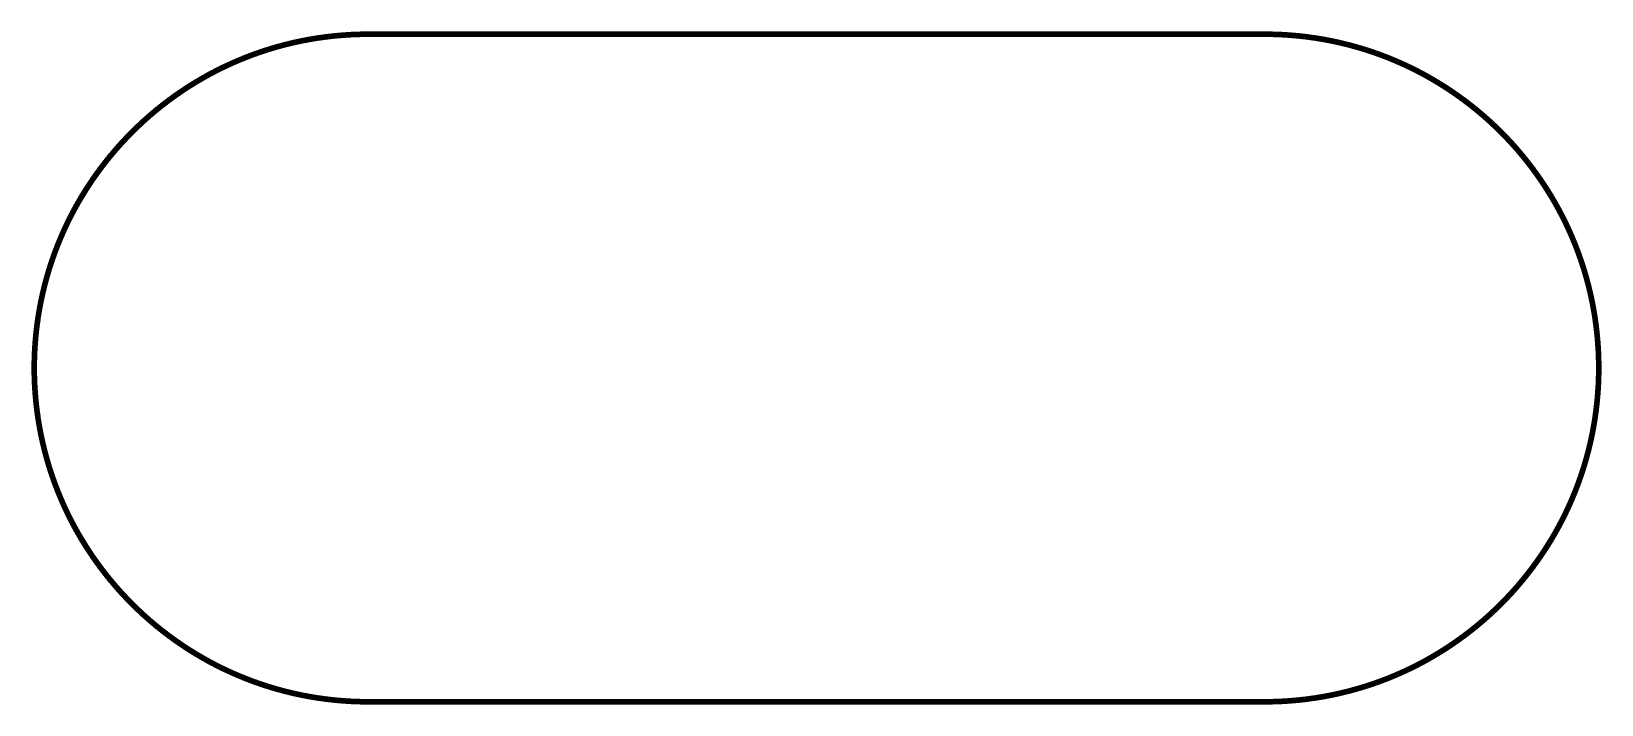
# Model space of a CAD drawing. Extents: x 0.05 to 2.82, y 0.05 to 1.23.
import ezdxf

# ---------------------------------------------------------------- set-up
doc = ezdxf.new("R2010")
doc.units = 0
doc.header["$LTSCALE"] = 0.166667
doc.layers.add('FOREGROUND', color=7, linetype='CONTINUOUS')

msp = doc.modelspace()

# ---------------------------------------------------------------- linework, layer by layer
at = {"layer": 'FOREGROUND', "linetype": 'CONTINUOUS', "const_width": 0.01}
msp.add_lwpolyline([(2.225, 0.05), (2.240228, 0.050204), (2.255361, 0.050791), (2.270393, 0.051754), (2.285321, 0.053089), (2.30014, 0.054792), (2.314845, 0.056858), (2.329431, 0.059283), (2.343895, 0.062061), (2.358231, 0.065189), (2.372434, 0.068661), (2.386501, 0.072474), (2.400426, 0.076622), (2.414205, 0.0811), (2.427833, 0.085905), (2.441305, 0.091031), (2.454618, 0.096475), (2.467766, 0.10223), (2.480745, 0.108294), (2.49355, 0.11466), (2.506177, 0.121325), (2.51862, 0.128284), (2.530876, 0.135532), (2.54294, 0.143064), (2.554806, 0.150877), (2.566471, 0.158965), (2.57793, 0.167324), (2.589178, 0.175949), (2.600211, 0.184835), (2.611024, 0.193979), (2.621612, 0.203374), (2.631971, 0.213018), (2.642096, 0.222904), (2.651982, 0.233029), (2.661626, 0.243388), (2.671021, 0.253976), (2.680165, 0.264789), (2.689051, 0.275822), (2.697676, 0.28707), (2.706035, 0.298529), (2.714123, 0.310194), (2.721936, 0.32206), (2.729468, 0.334124), (2.736716, 0.34638), (2.743675, 0.358823), (2.75034, 0.37145), (2.756706, 0.384255), (2.76277, 0.397234), (2.768525, 0.410382), (2.773969, 0.423695), (2.779095, 0.437167), (2.7839, 0.450795), (2.788378, 0.464574), (2.792526, 0.478499), (2.796339, 0.492566), (2.799811, 0.506769), (2.802939, 0.521105), (2.805717, 0.535569), (2.808142, 0.550155), (2.810208, 0.56486), (2.811911, 0.579679), (2.813246, 0.594607), (2.814209, 0.609639), (2.814796, 0.624772), (2.815, 0.64), (2.815, 0.64), (2.814795, 0.65523), (2.814209, 0.670365), (2.813246, 0.685399), (2.81191, 0.700329), (2.810207, 0.71515), (2.80814, 0.729856), (2.805715, 0.744445), (2.802936, 0.75891), (2.799807, 0.773247), (2.796334, 0.787452), (2.792521, 0.80152), (2.788372, 0.815447), (2.783892, 0.829227), (2.779086, 0.842857), (2.773959, 0.856331), (2.768514, 0.869645), (2.762757, 0.882794), (2.756693, 0.895774), (2.750325, 0.90858), (2.743658, 0.921208), (2.736698, 0.933652), (2.729449, 0.945909), (2.721914, 0.957973), (2.7141, 0.969841), (2.70601, 0.981507), (2.697649, 0.992966), (2.689023, 1.004215), (2.680134, 1.015248), (2.670989, 1.026061), (2.661591, 1.03665), (2.651946, 1.047009), (2.642057, 1.057134), (2.63193, 1.067021), (2.621569, 1.076665), (2.610979, 1.08606), (2.600164, 1.095204), (2.589129, 1.10409), (2.577879, 1.112715), (2.566417, 1.121073), (2.55475, 1.129161), (2.542881, 1.136973), (2.530816, 1.144505), (2.518557, 1.151753), (2.506112, 1.158711), (2.493483, 1.165375), (2.480675, 1.17174), (2.467694, 1.177802), (2.454544, 1.183557), (2.441229, 1.188999), (2.427754, 1.194124), (2.414123, 1.198927), (2.400342, 1.203404), (2.386415, 1.207551), (2.372346, 1.211361), (2.358141, 1.214832), (2.343803, 1.217958), (2.329337, 1.220734), (2.314748, 1.223157), (2.300041, 1.225221), (2.28522, 1.226922), (2.27029, 1.228254), (2.255255, 1.229215), (2.240121, 1.229798), (2.224891, 1.23), (0.639891, 1.23), (0.624665, 1.229793), (0.609534, 1.229204), (0.594504, 1.228238), (0.579578, 1.226901), (0.564761, 1.225195), (0.550058, 1.223127), (0.535474, 1.2207), (0.521013, 1.21792), (0.506679, 1.21479), (0.492478, 1.211316), (0.478414, 1.207502), (0.464491, 1.203352), (0.450714, 1.198872), (0.437089, 1.194066), (0.423618, 1.188938), (0.410308, 1.183494), (0.397162, 1.177737), (0.384185, 1.171673), (0.371383, 1.165306), (0.358758, 1.15864), (0.346317, 1.15168), (0.334063, 1.144432), (0.322002, 1.136899), (0.310138, 1.129085), (0.298475, 1.120997), (0.287018, 1.112638), (0.275772, 1.104013), (0.264742, 1.095126), (0.253931, 1.085983), (0.243345, 1.076587), (0.232989, 1.066943), (0.222866, 1.057057), (0.212981, 1.046932), (0.20334, 1.036574), (0.193946, 1.025986), (0.184804, 1.015174), (0.17592, 1.004142), (0.167297, 0.992894), (0.15894, 0.981436), (0.150853, 0.969771), (0.143043, 0.957906), (0.135512, 0.945843), (0.128265, 0.933588), (0.121308, 0.921146), (0.114645, 0.90852), (0.10828, 0.895716), (0.102218, 0.882738), (0.096464, 0.869592), (0.091022, 0.85628), (0.085896, 0.842809), (0.081093, 0.829182), (0.076615, 0.815405), (0.072468, 0.801481), (0.068657, 0.787416), (0.065185, 0.773214), (0.062058, 0.75888), (0.05928, 0.744418), (0.056856, 0.729834), (0.054791, 0.71513), (0.053088, 0.700314), (0.051753, 0.685387), (0.05079, 0.670357), (0.050204, 0.655226), (0.05, 0.64), (0.05, 0.64), (0.050204, 0.624772), (0.050791, 0.609639), (0.051754, 0.594607), (0.053089, 0.579679), (0.054792, 0.56486), (0.056858, 0.550155), (0.059283, 0.535569), (0.062061, 0.521105), (0.065189, 0.506769), (0.068661, 0.492566), (0.072474, 0.478499), (0.076622, 0.464574), (0.0811, 0.450795), (0.085905, 0.437167), (0.091031, 0.423695), (0.096475, 0.410382), (0.10223, 0.397234), (0.108294, 0.384255), (0.11466, 0.37145), (0.121325, 0.358823), (0.128284, 0.34638), (0.135532, 0.334124), (0.143064, 0.32206), (0.150877, 0.310194), (0.158965, 0.298529), (0.167324, 0.28707), (0.175949, 0.275822), (0.184835, 0.264789), (0.193979, 0.253976), (0.203374, 0.243388), (0.213018, 0.233029), (0.222904, 0.222904), (0.233029, 0.213018), (0.243388, 0.203374), (0.253976, 0.193979), (0.264789, 0.184835), (0.275822, 0.175949), (0.28707, 0.167324), (0.298529, 0.158965), (0.310194, 0.150877), (0.32206, 0.143064), (0.334124, 0.135532), (0.34638, 0.128284), (0.358823, 0.121325), (0.37145, 0.11466), (0.384255, 0.108294), (0.397234, 0.10223), (0.410382, 0.096475), (0.423695, 0.091031), (0.437167, 0.085905), (0.450795, 0.0811), (0.464574, 0.076622), (0.478499, 0.072474), (0.492566, 0.068661), (0.506769, 0.065189), (0.521105, 0.062061), (0.535569, 0.059283), (0.550155, 0.056858), (0.56486, 0.054792), (0.579679, 0.053089), (0.594607, 0.051754), (0.609639, 0.050791), (0.624772, 0.050204), (0.64, 0.05)], close=True, dxfattribs=at)

doc.saveas('drawing.dxf')
